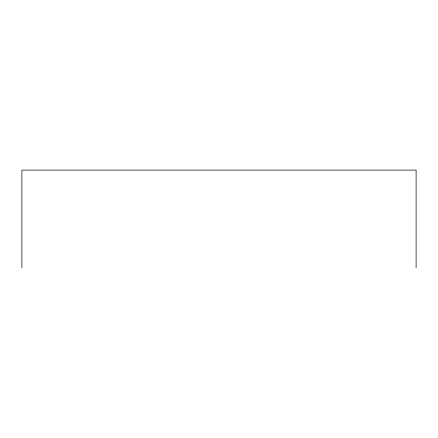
<?xml version="1.0" encoding="UTF-8"?>
<svg xmlns="http://www.w3.org/2000/svg" width="438" height="438" viewBox="0 0 438 438"><rect width="100%" height="100%" fill="white"/><g stroke="black" fill="none" stroke-linecap="round" stroke-linejoin="round"><path stroke-width="0.66" d="M416.1 267.908L416.1 170.092L21.9 170.092L21.9 267.908"/></g></svg>
